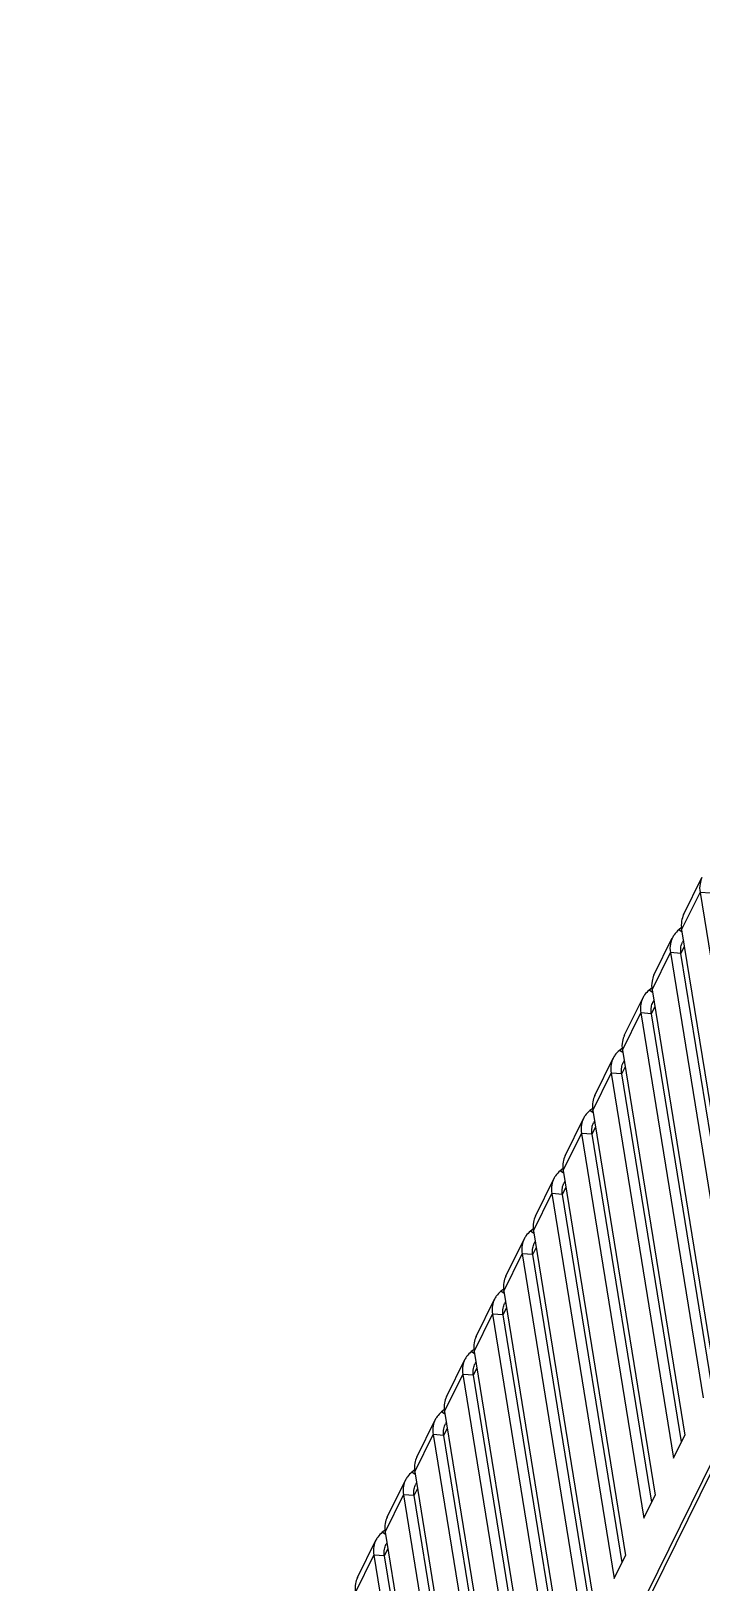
# Model space of a CAD drawing. Header units: millimetres. Extents: x 10368 to 13229, y -13270 to -11269.
# Drawn here: x 12159.2 to 12195.8, y -12671.5 to -12586.9 of the extents above; entities that cross this region are included whole.
import ezdxf

# ---------------------------------------------------------------- set-up
doc = ezdxf.new("R2010")
doc.units = ezdxf.units.MM

# ---------------------------------------------------------------- blocks, each defined once
blk = doc.blocks.new('u59')
at = {"color": 7, "linetype": 'Continuous'}
for p, q in [((321.824, 307.728), (404.94, 476.534)), ((321.892, 307.371), (404.993, 476.148)), ((386.292, 405.826), (382.889, 426.807)), ((385.676, 404.574), (382.273, 425.556)), ((382.458, 425.933), (385.712, 405.87)), ((384.675, 402.541), (381.272, 423.523)), ((384.059, 401.29), (380.656, 422.272)), ((380.841, 422.649), (384.095, 402.585)), ((383.058, 399.257), (379.655, 420.239)), ((382.442, 398.006), (379.039, 418.988)), ((379.224, 419.365), (382.478, 399.301)), ((381.441, 395.973), (378.038, 416.955)), ((380.825, 394.722), (377.422, 415.704)), ((377.607, 416.081), (380.861, 396.017)), ((379.824, 392.689), (376.421, 413.671)), ((379.208, 391.438), (375.805, 412.42)), ((375.99, 412.796), (379.244, 392.733)), ((378.207, 389.405), (374.804, 410.387)), ((374.373, 409.512), (377.627, 389.449)), ((377.591, 388.154), (374.188, 409.136)), ((387.293, 407.858), (386.292, 405.826)), ((373.187, 407.103), (372.571, 405.851)), ((376.59, 386.121), (373.187, 407.103)), ((387.186, 407.051), (386.185, 405.018)), ((372.756, 406.228), (376.01, 386.165)), ((375.974, 384.87), (372.571, 405.851)), ((385.712, 405.87), (385.527, 405.493)), ((385.582, 405.152), (385.63, 405.248)), ((385.712, 405.87), (386.292, 405.826)), ((385.676, 404.574), (384.675, 402.541)), ((385.654, 404.709), (385.832, 404.585)), ((385.676, 404.462), (385.832, 404.585)), ((371.57, 403.819), (370.954, 402.567)), ((374.973, 382.837), (371.57, 403.819)), ((385.569, 403.766), (384.568, 401.734)), ((371.139, 402.944), (374.393, 382.881)), ((374.357, 381.586), (370.954, 402.567)), ((384.095, 402.585), (383.91, 402.209)), ((383.965, 401.868), (384.012, 401.964)), ((384.095, 402.585), (384.675, 402.541)), ((384.059, 401.29), (383.058, 399.257)), ((384.037, 401.425), (384.214, 401.301)), ((384.059, 401.178), (384.214, 401.301)), ((369.953, 400.534), (369.336, 399.283)), ((373.356, 379.553), (369.953, 400.534)), ((383.952, 400.482), (382.951, 398.449)), ((369.522, 399.66), (372.776, 379.597)), ((372.74, 378.301), (369.336, 399.283)), ((382.478, 399.301), (382.293, 398.925)), ((382.348, 398.584), (382.395, 398.68)), ((382.478, 399.301), (383.058, 399.257)), ((382.442, 398.006), (381.441, 395.973)), ((382.42, 398.14), (382.597, 398.017)), ((382.442, 397.894), (382.597, 398.017)), ((371.739, 376.268), (368.336, 397.25)), ((382.335, 397.198), (381.334, 395.165)), ((371.123, 375.017), (367.719, 395.999)), ((367.905, 396.376), (371.159, 376.313)), ((380.861, 396.017), (380.676, 395.641)), ((380.861, 396.017), (381.441, 395.973)), ((380.731, 395.3), (380.778, 395.396)), ((380.825, 394.722), (379.824, 392.689)), ((380.803, 394.856), (380.98, 394.733)), ((380.825, 394.61), (380.98, 394.733)), ((370.122, 372.984), (366.719, 393.966)), ((380.718, 393.914), (379.717, 391.881)), ((369.506, 371.733), (366.102, 392.715)), ((366.288, 393.092), (369.542, 373.028)), ((379.244, 392.733), (379.059, 392.356)), ((379.244, 392.733), (379.824, 392.689)), ((379.114, 392.016), (379.161, 392.112)), ((379.208, 391.438), (378.207, 389.405)), ((379.186, 391.572), (379.363, 391.448)), ((379.208, 391.325), (379.363, 391.448)), ((368.505, 369.7), (365.101, 390.682)), ((379.101, 390.63), (378.1, 388.597)), ((377.627, 389.449), (377.442, 389.072)), ((377.627, 389.449), (378.207, 389.405)), ((377.497, 388.731), (377.544, 388.828)), ((377.591, 388.154), (376.59, 386.121)), ((377.569, 388.288), (377.746, 388.164)), ((377.591, 388.041), (377.746, 388.164)), ((377.484, 387.346), (376.483, 385.313)), ((376.01, 386.165), (375.825, 385.788)), ((376.01, 386.165), (376.59, 386.121)), ((375.88, 385.447), (375.927, 385.544)), ((375.952, 385.004), (376.129, 384.88)), ((375.974, 384.87), (374.973, 382.837)), ((375.974, 384.757), (376.129, 384.88)), ((375.867, 384.062), (374.866, 382.029)), ((374.393, 382.881), (374.208, 382.504)), ((374.393, 382.881), (374.973, 382.837)), ((374.357, 381.586), (373.356, 379.553)), ((374.263, 382.163), (374.31, 382.259)), ((374.335, 381.72), (374.512, 381.596)), ((374.357, 381.473), (374.512, 381.596)), ((374.25, 380.778), (373.249, 378.745)), ((372.776, 379.597), (372.591, 379.22)), ((372.776, 379.597), (373.356, 379.553)), ((372.74, 378.301), (371.739, 376.268)), ((372.646, 378.879), (372.693, 378.975)), ((372.718, 378.436), (372.895, 378.312)), ((372.74, 378.189), (372.895, 378.312)), ((372.633, 377.493), (371.632, 375.461)), ((371.159, 376.313), (370.974, 375.936)), ((371.029, 375.595), (371.076, 375.691)), ((371.159, 376.313), (371.739, 376.268)), ((371.123, 375.017), (370.122, 372.984)), ((371.101, 375.152), (371.278, 375.028)), ((371.123, 374.905), (371.278, 375.028)), ((371.015, 374.209), (370.015, 372.176)), ((369.542, 373.028), (369.357, 372.652)), ((369.412, 372.311), (369.459, 372.407)), ((369.542, 373.028), (370.122, 372.984)), ((369.506, 371.733), (368.505, 369.7)), ((369.484, 371.868), (369.661, 371.744)), ((369.506, 371.621), (369.661, 371.744)), ((369.398, 370.925), (368.398, 368.892)), ((367.925, 369.744), (368.505, 369.7))]:
    blk.add_line(p, q, dxfattribs=at)
for centre in [(385.116, 405.542), (383.499, 402.258), (381.881, 398.974), (380.264, 395.69), (378.647, 392.406), (377.03, 389.122), (375.413, 385.838), (373.796, 382.553), (372.179, 379.269), (370.562, 375.985), (368.945, 372.701)]:
    blk.add_arc(centre, 1.191, 324.32645, 333.86627, dxfattribs=at)
for points, start_tangent, end_tangent in [([(387.186, 407.051), (387.294, 407.383), (387.293, 407.858)], (0.440658, 0.897675), (-0.160105, 0.9871)), ([(385.712, 405.87), (385.713, 405.504), (385.629, 405.248)], (0.160105, -0.9871), (-0.440662, -0.897673)), ([(386.185, 405.018), (386.293, 405.35), (386.292, 405.825)], (0.440666, 0.897671), (-0.160105, 0.9871)), ([(385.569, 403.766), (385.677, 404.099), (385.676, 404.574)], (0.440658, 0.897675), (-0.160105, 0.9871)), ([(385.832, 404.585), (386.083, 404.848)], (0.783462, 0.62144), (0.582554, 0.812792)), ([(384.095, 402.585), (384.095, 402.22), (384.012, 401.964)], (0.160105, -0.9871), (-0.440662, -0.897673)), ([(384.568, 401.734), (384.676, 402.066), (384.675, 402.541)], (0.440666, 0.897671), (-0.160105, 0.9871)), ([(383.952, 400.482), (384.06, 400.815), (384.059, 401.29)], (0.440658, 0.897675), (-0.160105, 0.9871)), ([(384.214, 401.301), (384.466, 401.564)], (0.783462, 0.62144), (0.582554, 0.812792)), ([(382.478, 399.301), (382.478, 398.936), (382.395, 398.68)], (0.160105, -0.9871), (-0.440662, -0.897673)), ([(382.951, 398.449), (383.059, 398.782), (383.058, 399.257)], (0.440666, 0.897671), (-0.160105, 0.9871)), ([(382.335, 397.198), (382.443, 397.531), (382.442, 398.006)], (0.440658, 0.897675), (-0.160105, 0.9871)), ([(382.597, 398.017), (382.849, 398.28)], (0.783462, 0.62144), (0.582554, 0.812792)), ([(380.861, 396.017), (380.861, 395.652), (380.778, 395.396)], (0.160105, -0.9871), (-0.440662, -0.897673)), ([(381.334, 395.165), (381.442, 395.498), (381.441, 395.973)], (0.440666, 0.897671), (-0.160105, 0.9871)), ([(380.718, 393.914), (380.826, 394.247), (380.825, 394.722)], (0.440658, 0.897675), (-0.160105, 0.9871)), ([(380.98, 394.733), (381.232, 394.995)], (0.783462, 0.62144), (0.582554, 0.812792)), ([(379.244, 392.733), (379.244, 392.368), (379.161, 392.112)], (0.160105, -0.9871), (-0.440662, -0.897673)), ([(379.717, 391.881), (379.825, 392.214), (379.824, 392.689)], (0.440666, 0.897671), (-0.160105, 0.9871)), ([(379.363, 391.448), (379.615, 391.711)], (0.783462, 0.62144), (0.582554, 0.812792)), ([(379.101, 390.63), (379.209, 390.963), (379.208, 391.438)], (0.440658, 0.897675), (-0.160105, 0.9871)), ([(377.627, 389.449), (377.627, 389.084), (377.544, 388.828)], (0.160105, -0.9871), (-0.440662, -0.897673)), ([(378.1, 388.597), (378.208, 388.93), (378.207, 389.405)], (0.440666, 0.897671), (-0.160105, 0.9871)), ([(377.746, 388.164), (377.998, 388.427)], (0.783462, 0.62144), (0.582554, 0.812792)), ([(377.484, 387.346), (377.591, 387.679), (377.591, 388.154)], (0.440658, 0.897675), (-0.160105, 0.9871)), ([(376.01, 386.165), (376.01, 385.799), (375.927, 385.544)], (0.160105, -0.9871), (-0.440662, -0.897673)), ([(376.483, 385.313), (376.591, 385.646), (376.59, 386.121)], (0.440666, 0.897671), (-0.160105, 0.9871)), ([(376.129, 384.88), (376.381, 385.143)], (0.783462, 0.62144), (0.582554, 0.812792)), ([(375.866, 384.062), (375.974, 384.394), (375.974, 384.87)], (0.440658, 0.897675), (-0.160105, 0.9871)), ([(374.393, 382.881), (374.393, 382.515), (374.31, 382.259)], (0.160105, -0.9871), (-0.440662, -0.897673)), ([(374.866, 382.029), (374.974, 382.362), (374.973, 382.837)], (0.440666, 0.897671), (-0.160105, 0.9871)), ([(374.249, 380.778), (374.357, 381.11), (374.357, 381.585)], (0.440658, 0.897675), (-0.160105, 0.9871)), ([(374.512, 381.596), (374.764, 381.859)], (0.783462, 0.62144), (0.582554, 0.812792)), ([(372.776, 379.597), (372.776, 379.231), (372.693, 378.975)], (0.160105, -0.9871), (-0.440662, -0.897673)), ([(373.249, 378.745), (373.357, 379.077), (373.356, 379.553)], (0.440666, 0.897671), (-0.160105, 0.9871)), ([(372.632, 377.494), (372.74, 377.826), (372.74, 378.301)], (0.440658, 0.897675), (-0.160105, 0.9871)), ([(372.895, 378.312), (373.147, 378.575)], (0.783462, 0.62144), (0.582554, 0.812792)), ([(371.159, 376.313), (371.159, 375.947), (371.076, 375.691)], (0.160105, -0.9871), (-0.440662, -0.897673)), ([(371.632, 375.461), (371.739, 375.793), (371.739, 376.268)], (0.440666, 0.897671), (-0.160105, 0.9871)), ([(371.015, 374.209), (371.123, 374.542), (371.123, 375.017)], (0.440658, 0.897675), (-0.160105, 0.9871)), ([(371.278, 375.028), (371.53, 375.291)], (0.783462, 0.62144), (0.582554, 0.812792)), ([(369.542, 373.028), (369.542, 372.663), (369.459, 372.407)], (0.160105, -0.9871), (-0.440662, -0.897673)), ([(370.014, 372.177), (370.122, 372.509), (370.122, 372.984)], (0.440666, 0.897671), (-0.160105, 0.9871)), ([(369.398, 370.925), (369.506, 371.258), (369.506, 371.733)], (0.440658, 0.897675), (-0.160105, 0.9871)), ([(369.661, 371.744), (369.913, 372.007)], (0.783462, 0.62144), (0.582554, 0.812792)), ([(368.397, 368.892), (368.505, 369.225), (368.505, 369.7)], (0.440666, 0.897671), (-0.160105, 0.9871))]:
    blk.add_spline(points, degree=3, dxfattribs=dict(at, start_tangent=start_tangent, end_tangent=end_tangent))

msp = doc.modelspace()

# ---------------------------------------------------------------- block references
at = {"rotation": 180}
msp.add_blockref('u59', (12564.199, -12264.161), dxfattribs=at)

doc.saveas('drawing.dxf')
